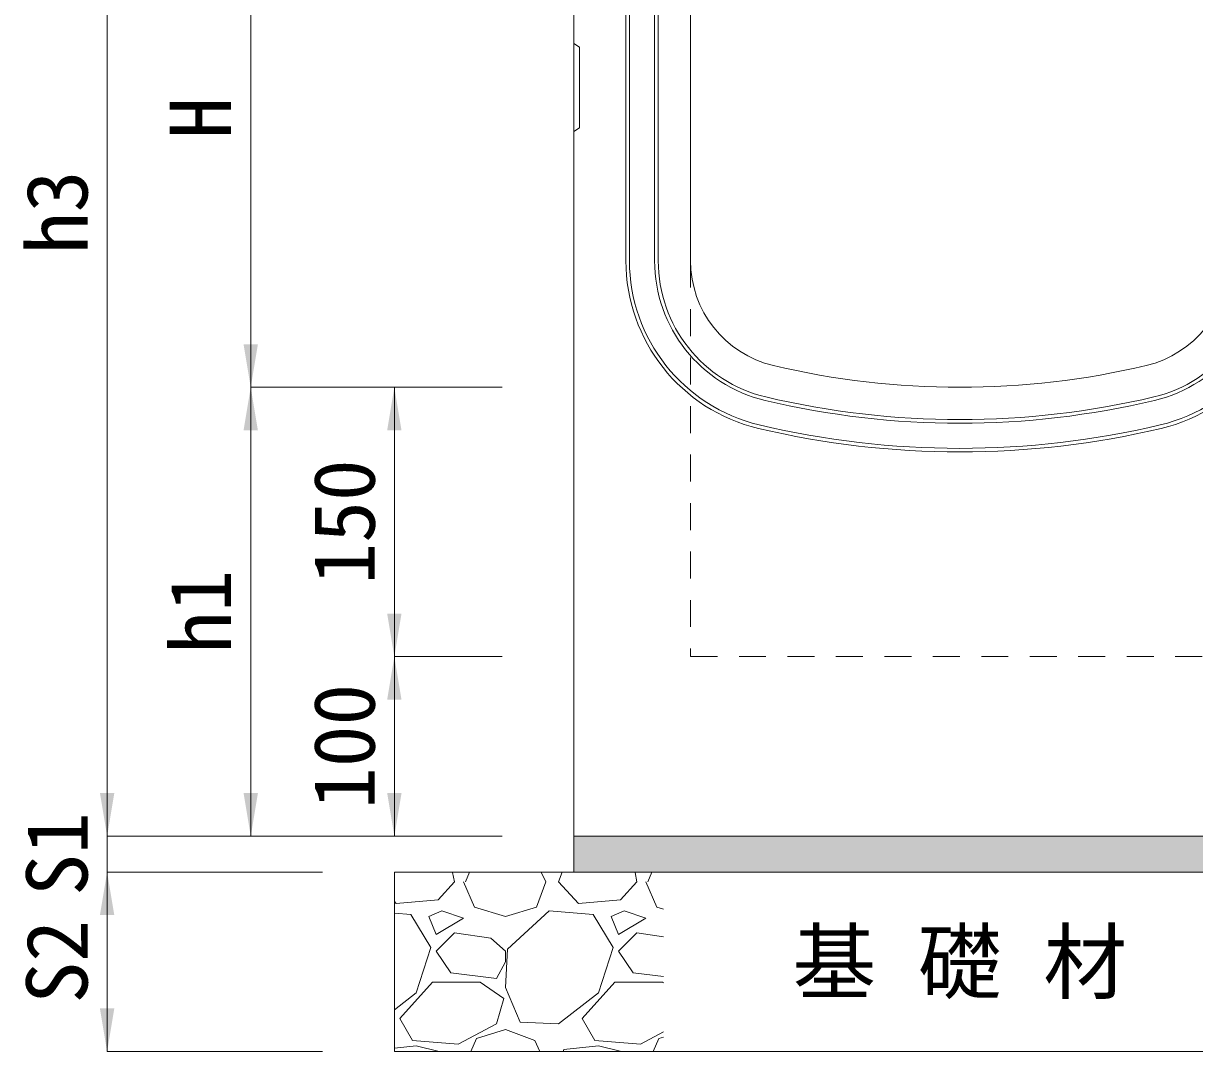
# Model space of a CAD drawing. Units: millimetres at full size, sheet at 1:20. Extents: x 0 to 8400, y 0 to 13400.
# Drawn here: x 1978 to 2631, y 10595 to 11168 of the extents above; entities that cross this region are included whole.
import ezdxf
from ezdxf.enums import TextEntityAlignment as Align

# ---------------------------------------------------------------- set-up
doc = ezdxf.new("R2010")
doc.units = ezdxf.units.MM
doc.header["$LTSCALE"] = 20
doc.linetypes.add('USER1', pattern=[1.35, 0.75, -0.6])
for name, color, linetype, lineweight in [('ハッチング', 7, 'Continuous', 5), ('ハッチング_基礎', 150, 'Continuous', 9), ('寸法線', 7, 'Continuous', 13), ('本体', 2, 'Continuous', 20), ('目地', 132, 'Continuous', 5), ('舗装・基礎', 3, 'Continuous', 20)]:
    doc.layers.add(name, color=color, linetype=linetype, lineweight=lineweight)
doc.layers.add('文字', color=7, linetype='Continuous')
doc.styles.add('ＭＳ ゴシック', font='')
doc.styles.get('ＭＳ ゴシック').set_extended_font_data('MS Gothic')

# ---------------------------------------------------------------- blocks, each defined once
blk = doc.blocks.new('filled_arrow')
at = {"color": 0, "linetype": 'Continuous', "lineweight": -2}
blk.add_solid([(7.5, 1.25), (0, 0), (7.5, -1.25)], dxfattribs=at)

msp = doc.modelspace()

# ---------------------------------------------------------------- hatches: boundary and pattern name
at = {"layer": 'ハッチング'}
msp.add_hatch(color=256, dxfattribs=at).paths.add_polyline_path([(2715, 10695.09), (2715, 10715.09), (2285, 10715.09), (2285, 10695.09)])

# ---------------------------------------------------------------- linework, layer by layer
at = {"layer": 'ハッチング_基礎'}
for p, q in [((2217.49, 10694.79), (2216.31, 10695.09)), ((2218.5, 10689.71), (2217.49, 10694.79)), ((2224.6, 10689.71), (2226.9, 10695.09)), ((2266.82, 10695.09), (2269.3, 10689.71)), ((2276.42, 10689.71), (2278.43, 10695.09)), ((2319.09, 10694.79), (2317.91, 10695.09)), ((2320.1, 10689.71), (2319.09, 10694.79)), ((2326.2, 10689.71), (2328.5, 10695.09)), ((2218.5, 10689.71), (2209.36, 10679.55)), ((2223.58, 10689.71), (2229.68, 10675.49)), ((2264.22, 10675.49), (2269.3, 10689.71)), ((2287.59, 10677.52), (2276.42, 10689.71)), ((2320.1, 10689.71), (2310.96, 10679.55)), ((2325.18, 10689.71), (2331.28, 10675.49)), ((2185.99, 10677.52), (2185, 10678.6)), ((2209.36, 10679.55), (2185.99, 10677.52)), ((2211.39, 10673.46), (2204.28, 10670.41)), ((2223.58, 10669.39), (2211.39, 10673.46)), ((2229.68, 10675.49), (2246.95, 10670.41)), ((2246.95, 10670.41), (2264.22, 10675.49)), ((2271.34, 10673.46), (2247.97, 10652.12)), ((2295.72, 10671.42), (2271.34, 10673.46)), ((2310.96, 10679.55), (2287.59, 10677.52)), ((2312.99, 10673.46), (2305.88, 10670.41)), ((2325.18, 10669.39), (2312.99, 10673.46)), ((2331.28, 10675.49), (2335, 10674.39)), ((2194.12, 10671.42), (2185, 10672.18)), ((2205.3, 10653.14), (2194.12, 10671.42)), ((2204.28, 10670.41), (2208.34, 10660.25)), ((2208.34, 10660.25), (2223.58, 10669.39)), ((2306.9, 10653.14), (2295.72, 10671.42)), ((2305.88, 10670.41), (2309.94, 10660.25)), ((2309.94, 10660.25), (2325.18, 10669.39)), ((2218.5, 10661.26), (2208.34, 10651.1)), ((2238.82, 10658.22), (2218.5, 10661.26)), ((2320.1, 10661.26), (2309.94, 10651.1)), ((2335, 10659.03), (2320.1, 10661.26)), ((2246.95, 10651.1), (2238.82, 10658.22)), ((2197.17, 10627.74), (2205.3, 10653.14)), ((2208.34, 10651.1), (2216.47, 10638.91)), ((2247.97, 10652.12), (2246.95, 10630.78)), ((2246.95, 10645.01), (2246.95, 10651.1)), ((2298.77, 10627.74), (2306.9, 10653.14)), ((2309.94, 10651.1), (2318.07, 10638.91)), ((2241.87, 10635.86), (2246.95, 10645.01)), ((2216.47, 10638.91), (2241.87, 10635.86)), ((2318.07, 10638.91), (2335, 10636.88)), ((2188.02, 10613.51), (2206.31, 10633.83)), ((2206.31, 10633.83), (2232.73, 10633.83)), ((2232.73, 10633.83), (2245.94, 10624.69)), ((2246.95, 10630.78), (2255.08, 10611.48)), ((2289.62, 10613.51), (2307.91, 10633.83)), ((2307.91, 10633.83), (2334.33, 10633.83)), ((2334.33, 10633.83), (2335, 10633.37)), ((2185, 10618.33), (2197.17, 10627.74)), ((2245.94, 10624.69), (2241.87, 10610.46)), ((2276.42, 10610.46), (2298.77, 10627.74)), ((2195.14, 10601.32), (2188.02, 10613.51)), ((2241.87, 10610.46), (2220.54, 10599.29)), ((2255.08, 10611.48), (2276.42, 10610.46)), ((2296.74, 10601.32), (2289.62, 10613.51)), ((2227.59, 10595.09), (2230.7, 10602.34)), ((2230.7, 10602.34), (2246.95, 10607.42)), ((2246.95, 10607.42), (2263.21, 10601.32)), ((2335, 10606.03), (2322.14, 10599.29)), ((2329.19, 10595.09), (2332.3, 10602.34)), ((2332.3, 10602.34), (2335, 10603.18)), ((2197.17, 10598.27), (2185, 10596.99)), ((2220.54, 10599.29), (2195.14, 10601.32)), ((2209.91, 10595.09), (2197.17, 10598.27)), ((2263.21, 10601.32), (2266.09, 10595.09)), ((2279.03, 10595.09), (2279.46, 10596.24)), ((2298.77, 10598.27), (2279.46, 10596.24)), ((2322.14, 10599.29), (2296.74, 10601.32)), ((2311.51, 10595.09), (2298.77, 10598.27))]:
    msp.add_line(p, q, dxfattribs=at)
at = {"layer": '寸法線'}
for p, q in [((2025, 11410.09), (2025, 10715.09)), ((2105, 11265.09), (2105, 10965.09)), ((2245, 10965.09), (2105, 10965.09)), ((2105, 10965.09), (2105, 10715.09)), ((2245, 10965.09), (2105, 10965.09)), ((2185, 10815.09), (2185, 10965.09)), ((2245, 10965.09), (2185, 10965.09)), ((2245, 10815.09), (2185, 10815.09)), ((2185, 10715.09), (2185, 10815.09)), ((2245, 10815.09), (2185, 10815.09)), ((2025, 10763.09), (2025, 10647.09)), ((2245, 10715.09), (2025, 10715.09)), ((2245, 10715.09), (2025, 10715.09)), ((2245, 10715.09), (2105, 10715.09)), ((2245, 10715.09), (2185, 10715.09)), ((2145, 10695.09), (2025, 10695.09)), ((2025, 10695.09), (2025, 10595.09)), ((2145, 10695.09), (2025, 10695.09)), ((2145, 10595.09), (2025, 10595.09))]:
    msp.add_line(p, q, dxfattribs=at)
at = {"layer": '本体'}
for p, q in [((2285, 11275.09), (2285, 10715.09)), ((2350, 11275.09), (2350, 11035.61)), ((2285, 10715.09), (2715, 10715.09))]:
    msp.add_line(p, q, dxfattribs=at)
at = {"layer": '本体', "lineweight": 9}
for p, q in [((2285, 11156.59), (2288.2, 11154.59)), ((2288.2, 11154.59), (2288.2, 11109.59)), ((2288.2, 11109.59), (2285, 11107.59))]:
    msp.add_line(p, q, dxfattribs=at)
at = {"layer": '本体', "linetype": 'USER1', "lineweight": 15}
for p, q in [((2350, 11035.61), (2350, 10815.09)), ((2350, 10815.09), (2650, 10815.09))]:
    msp.add_line(p, q, dxfattribs=at)
at = {"layer": '本体'}
for centre, radius, start, end in [((2410, 11035.61), 60, 180, 256.65764), ((2590, 11035.61), 60, 283.34236, 0), ((2500, 11415.09), 450, 256.65764, 283.34236)]:
    msp.add_arc(centre, radius, start, end, dxfattribs=at)
at = {"layer": '目地'}
for p, q in [((2314, 11265.09), (2314, 11035.61)), ((2316, 11265.09), (2316, 11035.61)), ((2330, 11265.09), (2330, 11035.61)), ((2332, 11265.09), (2332, 11035.61))]:
    msp.add_line(p, q, dxfattribs=at)
for centre, radius, start, end in [((2410, 11035.61), 96, 180, 256.65764), ((2410, 11035.61), 94, 180, 256.65764), ((2410, 11035.61), 80, 180, 256.65764), ((2410, 11035.61), 78, 180, 256.65764), ((2590, 11035.61), 78, 283.34236, 0), ((2590, 11035.61), 80, 283.34236, 0), ((2590, 11035.61), 94, 283.34236, 0), ((2590, 11035.61), 96, 283.34236, 0), ((2500, 11415.09), 470, 256.65764, 283.34236), ((2500, 11415.09), 468, 256.65764, 283.34236), ((2500, 11415.09), 486, 256.65764, 283.34236), ((2500, 11415.09), 484, 256.65764, 283.34236)]:
    msp.add_arc(centre, radius, start, end, dxfattribs=at)
at = {"layer": '舗装・基礎', "lineweight": 13}
for p, q in [((2715, 10715.09), (2285, 10715.09)), ((2285, 10715.09), (2285, 10695.09)), ((2815, 10695.09), (2185, 10695.09)), ((2185, 10695.09), (2185, 10595.09)), ((2815, 10595.09), (2185, 10595.09))]:
    msp.add_line(p, q, dxfattribs=at)

# ---------------------------------------------------------------- block references
at = {"layer": '寸法線', "xscale": 3.2, "yscale": 3.2}
for p, rotation in [((2105, 10965.09), 90), ((2105, 10965.09), 270), ((2185, 10965.09), 270), ((2185, 10815.09), 90), ((2185, 10815.09), 270), ((2025, 10715.09), 90), ((2025, 10715.09), 90), ((2105, 10715.09), 90), ((2185, 10715.09), 90), ((2025, 10695.09), 270), ((2025, 10695.09), 270), ((2025, 10595.09), 90)]:
    msp.add_blockref('filled_arrow', p, dxfattribs=dict(at, rotation=rotation))

# ---------------------------------------------------------------- texts
at = {"layer": '寸法線', "style": 'ＭＳ ゴシック'}
for s, p in [('H', (2077, 11115.09)), ('h3', (1997, 11062.59)), ('150', (2157, 10890.09)), ('h1', (2077, 10840.09)), ('100', (2157, 10765.09)), ('S1', (1997, 10705.09)), ('S2', (1997, 10645.09))]:
    msp.add_text(s, height=34.18, rotation=90, dxfattribs=at).set_placement(p, align=Align.MIDDLE_CENTER)
at = {"layer": '文字', "style": 'ＭＳ ゴシック'}
msp.add_text('基 礎 材', height=34.18, dxfattribs=at).set_placement((2500, 10645.09), align=Align.MIDDLE_CENTER)

doc.saveas('drawing.dxf')
